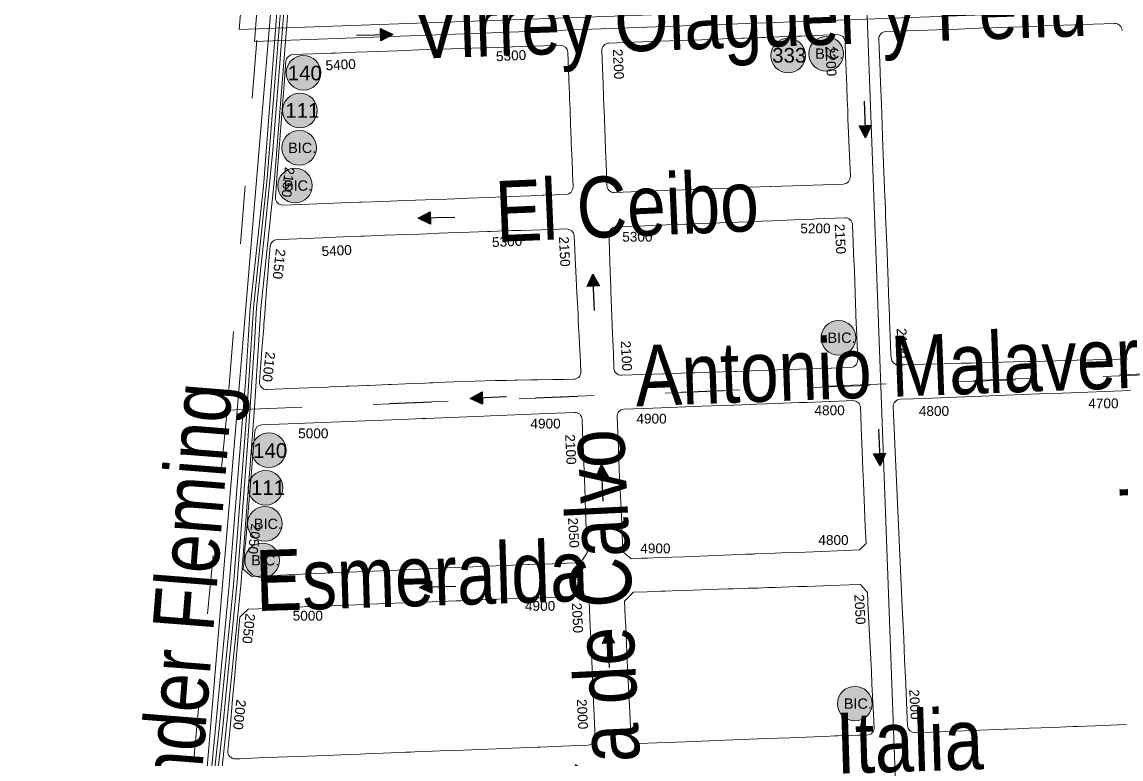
# Model space of a CAD drawing. Header units: millimetres. Extents: x 11558 to 23675, y 49449 to 61482.
# Drawn here: x 15159.3 to 15610.6, y 55464.4 to 55767 of the extents above; entities that cross this region are included whole.
import ezdxf

# ---------------------------------------------------------------- set-up
doc = ezdxf.new("R2010")
doc.units = ezdxf.units.MM
doc.linetypes.add('ACAD_ISO03W100', pattern=[30, 12, -18])
for name, color, linetype in [('0. plano base - nombres calles', 22, 'Continuous'), ('0. Plano Base - PLANO', 254, 'Continuous'), ('0. Plano base - sentido calles', 253, 'Continuous'), ('0.BARRIOS - DIVISIÓN', 12, 'ACAD_ISO03W100'), ('7. puesta en valor CC la lucila', 212, 'Continuous'), ('Linea 111 IDA', 139, 'Continuous'), ('Linea 140 IDA', 101, 'Continuous'), ('numeración', 7, 'Continuous')]:
    doc.layers.add(name, color=color, linetype=linetype)
for name, color, linetype, true_color, transparency in [('Linea 127', 7, 'Continuous', 0x7c09c3, 0.5), ('Linea Bicentenario Nueva', 7, 'Continuous', 0x0000cc, 0.05), ('Linea Bicentenario Original', 7, 'Continuous', 0x0000cc, 0.5)]:
    doc.layers.add(name, color=color, linetype=linetype, true_color=true_color, transparency=transparency)
doc.layers.add('Linea 707 - ex333 -', color=7, linetype='Continuous', true_color=0x616161)
doc.layers.get('7. puesta en valor CC la lucila').off()
doc.styles.get("Standard").update_dxf_attribs({"font": 'arial.ttf'})

# ---------------------------------------------------------------- blocks, each defined once
blk = doc.blocks.new('MANZANAS')
at = {"layer": '0. Plano Base - PLANO', "color": 0, "linetype": 'Continuous', "lineweight": 5}
for points in [[(5635366.42, 6177711.91), (5635363.48, 6177710.28), (5635359.8, 6177708.24), (5635348.23, 6177701.84), (5635340.67, 6177697.66), (5635333, 6177693.42), (5635330.77, 6177692.19), (5635325.47, 6177689.25), (5635317.87, 6177685.05), (5635313.47, 6177682.62), (5635310.4, 6177680.92), (5635306.71, 6177678.88), (5635302.93, 6177676.78), (5635300.59, 6177675.49), (5635293.38, 6177671.5), (5635289.25, 6177669.22), (5635286.41, 6177667.65), (5635284.19, 6177666.42, -0.410618), (5635280.13, 6177667.56), (5635279.4, 6177668.85), (5635275.71, 6177675.32), (5635272.56, 6177680.84), (5635271.43, 6177682.84), (5635268.59, 6177687.83), (5635267.09, 6177690.47), (5635264.38, 6177695.22), (5635262.85, 6177697.92), (5635258.6, 6177705.37), (5635254.25, 6177713.02), (5635251.15, 6177718.46), (5635250.37, 6177719.83), (5635249.89, 6177720.67), (5635245.77, 6177727.91), (5635237.08, 6177743.18), (5635235, 6177746.83), (5635232.85, 6177750.61), (5635228.58, 6177758.1), (5635224.24, 6177765.73), (5635220, 6177773.17), (5635218.7, 6177775.46), (5635215.33, 6177781.37, -0.41513), (5635216.47, 6177785.46), (5635227.92, 6177791.94), (5635231.56, 6177794), (5635234.66, 6177795.75), (5635242.46, 6177800.15), (5635249.75, 6177804.28), (5635254.37, 6177806.88), (5635257.3, 6177808.54), (5635265.03, 6177812.91), (5635268.22, 6177814.71), (5635271.52, 6177816.6), (5635272.59, 6177817.18), (5635272.97, 6177817.4), (5635279.48, 6177821.08), (5635280, 6177821.37), (5635284.09, 6177823.68), (5635287.02, 6177825.34), (5635298.24, 6177831.68, -0.413211), (5635302.33, 6177830.56)], [(5635435.32, 6177578.59), (5635426.77, 6177573.72), (5635424.07, 6177572.18), (5635417.93, 6177568.68), (5635416.15, 6177567.67), (5635409.13, 6177563.67), (5635400.54, 6177558.77), (5635396.23, 6177556.32), (5635392.81, 6177554.37), (5635392.72, 6177554.32), (5635391.74, 6177553.76), (5635383.2, 6177548.89), (5635374.41, 6177543.88), (5635371.95, 6177542.48), (5635365.79, 6177538.97), (5635359.84, 6177535.58, -0.412342), (5635355.76, 6177536.69), (5635350.88, 6177545.12), (5635348.79, 6177548.73), (5635347.32, 6177551.28), (5635347.09, 6177551.67), (5635342.22, 6177560.09), (5635337.83, 6177567.69), (5635331.3, 6177578.98), (5635300.87, 6177631.6), (5635299.41, 6177634.13), (5635293.13, 6177644.98), (5635291.75, 6177647.36), (5635290.18, 6177650.09, -0.41615), (5635291.29, 6177654.2), (5635296.08, 6177656.93), (5635302.59, 6177660.63), (5635343.92, 6177684.17), (5635349.07, 6177687.11), (5635373.56, 6177701.06, -0.415797)]]:
    blk.add_lwpolyline(points, format="xyb", dxfattribs=at)
for points in [[(5635203.47, 6177774.05), (5635206.41, 6177768.89), (5635210.8, 6177761.17), (5635212.47, 6177758.25), (5635212.87, 6177757.51), (5635214.98, 6177753.82), (5635215.67, 6177752.63), (5635216.04, 6177751.96), (5635217.67, 6177749.1), (5635219.21, 6177746.4), (5635222.02, 6177741.46), (5635223.68, 6177738.54), (5635230.93, 6177725.94, -0.416681), (5635229.81, 6177721.83), (5635211.78, 6177711.66), (5635203.92, 6177707.22), (5635203.67, 6177707.08), (5635196.42, 6177702.99), (5635195.16, 6177702.28), (5635191.73, 6177700.34), (5635188.72, 6177698.64), (5635181.44, 6177694.5), (5635173.92, 6177690.22), (5635172.83, 6177689.6), (5635166.36, 6177685.91), (5635162.84, 6177683.92), (5635148.02, 6177675.45, -0.414999), (5635143.92, 6177676.57), (5635142.61, 6177678.89), (5635141.39, 6177681.03), (5635141.03, 6177681.66), (5635136.69, 6177689.31), (5635132.33, 6177696.97), (5635128.48, 6177703.76), (5635128.22, 6177704.21), (5635127.85, 6177704.86), (5635127.69, 6177705.14), (5635126.33, 6177707.55), (5635125.8, 6177708.48), (5635125.2, 6177709.52), (5635123.82, 6177711.96), (5635123.42, 6177712.66), (5635116.57, 6177724.73, -0.414709), (5635117.7, 6177728.82), (5635135.79, 6177739.06), (5635143.46, 6177743.4), (5635147.93, 6177745.92), (5635150.92, 6177747.62), (5635154.41, 6177749.59), (5635158.55, 6177751.94), (5635165.19, 6177755.72), (5635165.91, 6177756.13), (5635166.16, 6177756.27), (5635172.22, 6177759.72), (5635173.33, 6177760.35), (5635181.07, 6177764.76), (5635184.88, 6177766.92), (5635186.5, 6177767.84), (5635188.7, 6177769.1), (5635191.81, 6177770.86), (5635199.38, 6177775.17, -0.414149)], [(5635104.48, 6177717.69), (5635111.72, 6177704.99), (5635112.64, 6177703.38), (5635114.09, 6177700.82), (5635115.96, 6177697.55), (5635116.6, 6177696.42), (5635118.89, 6177692.4), (5635118.98, 6177692.24), (5635119.44, 6177691.43), (5635120.23, 6177690.05), (5635122.49, 6177686.09), (5635124.49, 6177682.57), (5635125.01, 6177681.65), (5635128.55, 6177675.44), (5635128.82, 6177674.96), (5635129.1, 6177674.46), (5635131.83, 6177669.68, -0.41412), (5635130.71, 6177665.58), (5635122.77, 6177661.06), (5635122.32, 6177660.8), (5635119.41, 6177659.14), (5635118.19, 6177658.45), (5635110.89, 6177654.29), (5635103.07, 6177649.83), (5635095.81, 6177645.69), (5635093.84, 6177644.57), (5635088.14, 6177641.32), (5635080.52, 6177636.98), (5635077, 6177634.98), (5635073, 6177632.7), (5635065.36, 6177628.37), (5635057.71, 6177624.04), (5635056.92, 6177623.59), (5635050.48, 6177619.94), (5635045.19, 6177616.94), (5635029.57, 6177608.09, -0.448028), (5635025.33, 6177609.53), (5635020.72, 6177620.38), (5635019.46, 6177623.35), (5635018.05, 6177626.67), (5635016.08, 6177631.33), (5635012.66, 6177639.37), (5635009.83, 6177646.03), (5635009.28, 6177647.32), (5635003.47, 6177661.01, -0.381005), (5635004.75, 6177664.79), (5635015.56, 6177670.92), (5635018.4, 6177672.54), (5635019.84, 6177673.36), (5635027.3, 6177677.58), (5635034.86, 6177681.87), (5635034.98, 6177681.94), (5635042.18, 6177686.03), (5635045.03, 6177687.65), (5635049.78, 6177690.34), (5635053.17, 6177692.27), (5635057.48, 6177694.7), (5635065.19, 6177699.04), (5635072.53, 6177703.16), (5635076.08, 6177705.16), (5635080.23, 6177707.49), (5635080.46, 6177707.62), (5635089, 6177712.42), (5635091.45, 6177713.79), (5635100.41, 6177718.83, -0.412523)], [(5635240.91, 6177708.74), (5635248.27, 6177695.8), (5635248.83, 6177694.81), (5635248.91, 6177694.66), (5635250.33, 6177692.17), (5635252.55, 6177688.28), (5635256.82, 6177680.76), (5635261.07, 6177673.27), (5635261.91, 6177671.8), (5635265.41, 6177665.65), (5635268.33, 6177660.5, -0.415335), (5635267.2, 6177656.41), (5635260.42, 6177652.59), (5635260.25, 6177652.5), (5635255.32, 6177649.72), (5635251.46, 6177647.54), (5635248.7, 6177645.99), (5635245.94, 6177644.43), (5635240.98, 6177641.64), (5635234.17, 6177637.8), (5635226.31, 6177633.37), (5635225.79, 6177633.08), (5635221.42, 6177630.62), (5635218.65, 6177629.06), (5635218.25, 6177628.83), (5635211.37, 6177624.96), (5635210.03, 6177624.2), (5635206.55, 6177622.24), (5635204.1, 6177620.86), (5635185.16, 6177610.19, -0.41286), (5635181.08, 6177611.32), (5635178.2, 6177616.37), (5635178.15, 6177616.47), (5635176.64, 6177619.12), (5635174.04, 6177623.67), (5635165.39, 6177638.87), (5635164.09, 6177641.15), (5635163.52, 6177642.14), (5635161.16, 6177646.29), (5635159.68, 6177648.89), (5635156.91, 6177653.76), (5635155.12, 6177656.9), (5635153.88, 6177659.07, -0.414007), (5635155.01, 6177663.16), (5635162.85, 6177667.64), (5635170.08, 6177671.76), (5635170.79, 6177672.17), (5635173.22, 6177673.55), (5635179.92, 6177677.37), (5635180.7, 6177677.82), (5635188.4, 6177682.21), (5635195.84, 6177686.45), (5635198.73, 6177688.1), (5635202.54, 6177690.28), (5635203.37, 6177690.75), (5635210.97, 6177695.09), (5635216.1, 6177698.02), (5635218.4, 6177699.34), (5635225.6, 6177703.46), (5635226.49, 6177703.96), (5635236.81, 6177709.86, -0.41489)], [(5635141.51, 6177652.03), (5635144.33, 6177647.21), (5635144.6, 6177646.74), (5635148.95, 6177639.31), (5635153.32, 6177631.84), (5635155.53, 6177628.08), (5635156.57, 6177626.3), (5635157.69, 6177624.37), (5635158.84, 6177622.4), (5635160.43, 6177619.5), (5635162.2, 6177616.68), (5635164.08, 6177613.47), (5635164.12, 6177613.4), (5635166.19, 6177609.85), (5635166.25, 6177609.75), (5635169.69, 6177603.89, -0.423534), (5635168.53, 6177599.74), (5635165.03, 6177597.84), (5635161.01, 6177595.65), (5635155.6, 6177592.71), (5635153.03, 6177591.31), (5635147.96, 6177588.56), (5635147.23, 6177588.16), (5635144.39, 6177586.61), (5635140.19, 6177584.33), (5635132.88, 6177580.33), (5635125.32, 6177576.01), (5635122.21, 6177574.23), (5635117.81, 6177571.71), (5635116.77, 6177571.12), (5635115.17, 6177570.21), (5635110.29, 6177567.41), (5635108.05, 6177566.13), (5635102.97, 6177563.22), (5635101.97, 6177562.65), (5635095.11, 6177558.72), (5635094.44, 6177558.34), (5635087.99, 6177554.65), (5635086.96, 6177554.06), (5635081.24, 6177550.78), (5635080.25, 6177550.22), (5635070, 6177544.35), (5635064.28, 6177541.08), (5635058.66, 6177537.87, -0.449793), (5635054.41, 6177539.3), (5635051.46, 6177546.29), (5635049.98, 6177549.8), (5635048.61, 6177553.04), (5635045.72, 6177559.89), (5635045.15, 6177561.23), (5635043.58, 6177564.95), (5635041.83, 6177569.09), (5635039.79, 6177573.9), (5635038.39, 6177577.22), (5635037.24, 6177579.95), (5635035.06, 6177585.11), (5635032.71, 6177590.67, -0.379805), (5635033.98, 6177594.45), (5635038.25, 6177596.88), (5635044.16, 6177600.26), (5635047.21, 6177602), (5635050.03, 6177603.61), (5635057.44, 6177607.83), (5635063.84, 6177611.48), (5635064.88, 6177612.07), (5635072.4, 6177616.35), (5635080.15, 6177620.75), (5635085.14, 6177623.58), (5635087.48, 6177624.92), (5635087.56, 6177624.96), (5635091.75, 6177627.34), (5635095, 6177629.19), (5635099.71, 6177631.87), (5635102.64, 6177633.54), (5635109.14, 6177637.23), (5635110.23, 6177637.85), (5635117.83, 6177642.12), (5635121.15, 6177643.98), (5635132.14, 6177650.15), (5635137.45, 6177653.13, -0.40887)], [(5635227.25, 6177547.38), (5635223.35, 6177545.17), (5635219.08, 6177546.16), (5635217.34, 6177549.18), (5635215.49, 6177552.4), (5635213.54, 6177555.77), (5635211.79, 6177558.81), (5635210.24, 6177561.51), (5635205.29, 6177570.11), (5635202.21, 6177575.45), (5635202.17, 6177575.52), (5635200.38, 6177578.64), (5635198, 6177582.77), (5635191.39, 6177594.23, -0.416063), (5635192.51, 6177598.34), (5635202.79, 6177604.17), (5635211.67, 6177609.21), (5635220.36, 6177614.14), (5635223.73, 6177616.06), (5635228.93, 6177619.01), (5635237.62, 6177623.94), (5635239.83, 6177625.19), (5635243.36, 6177627.2), (5635246.41, 6177628.93), (5635255.12, 6177633.87), (5635257.85, 6177635.42), (5635260.64, 6177637), (5635263.36, 6177638.55), (5635265.97, 6177640.03), (5635266.35, 6177640.24), (5635271.83, 6177643.36), (5635274.27, 6177644.74, -0.412987), (5635278.36, 6177643.63), (5635279.92, 6177640.9), (5635282.39, 6177636.59), (5635287.24, 6177628.12), (5635290.96, 6177621.64), (5635292.21, 6177619.45), (5635293.72, 6177616.82), (5635297.19, 6177610.77), (5635302.62, 6177601.3), (5635306.09, 6177595.23), (5635305, 6177591.63), (5635294.38, 6177585.59), (5635285.64, 6177580.61), (5635282.46, 6177578.81), (5635277.05, 6177575.73), (5635274.89, 6177574.49), (5635267.84, 6177570.48), (5635267.46, 6177570.27), (5635266.94, 6177569.97), (5635264.52, 6177568.6), (5635259.41, 6177565.69), (5635250.86, 6177560.82), (5635242.3, 6177555.95), (5635233.58, 6177550.99), (5635229.33, 6177548.57)], [(5635063.46, 6177524.01), (5635112.9, 6177552.22), (5635116.01, 6177554), (5635120.67, 6177556.67), (5635122, 6177557.43), (5635130.9, 6177562.52), (5635136.62, 6177565.79), (5635139.17, 6177567.25), (5635142.75, 6177569.3), (5635145.03, 6177570.61), (5635148.12, 6177572.38), (5635156.72, 6177577.29), (5635165.31, 6177582.21), (5635172.07, 6177586.08), (5635175.04, 6177587.78, -0.414721), (5635179.14, 6177586.66), (5635181.44, 6177582.61), (5635183.46, 6177579.08), (5635184.09, 6177577.98), (5635187.96, 6177571.18), (5635193.03, 6177562.29), (5635197.87, 6177553.78), (5635206.3, 6177539), (5635206.03, 6177536.54), (5635205.76, 6177534.16), (5635200.83, 6177531.37), (5635199.94, 6177530.86), (5635195.73, 6177528.48), (5635187.36, 6177523.74), (5635186.86, 6177523.46), (5635179.09, 6177519.06), (5635178.4, 6177518.67), (5635169.96, 6177513.89), (5635164.78, 6177510.9), (5635161.17, 6177508.81), (5635152.3, 6177503.69), (5635148.1, 6177501.26), (5635143.43, 6177498.56), (5635108.77, 6177478.59), (5635091.33, 6177468.53), (5635088.51, 6177466.9), (5635084.03, 6177468), (5635083.2, 6177469.98), (5635080.83, 6177475.66), (5635079.99, 6177477.66), (5635076.94, 6177484.95), (5635076.13, 6177486.89), (5635073.05, 6177494.25), (5635072.27, 6177496.12), (5635069.17, 6177503.54), (5635068.41, 6177505.34), (5635065.28, 6177512.84), (5635062.18, 6177520.24, -0.378761)], [(5635342.68, 6177525.56), (5635339.66, 6177523.99), (5635337.21, 6177522.6), (5635332.25, 6177519.78), (5635331.18, 6177519.17), (5635327.74, 6177517.21), (5635323.84, 6177514.99), (5635320.99, 6177513.37), (5635318.33, 6177511.86), (5635315.13, 6177510.04), (5635306.32, 6177505.03), (5635303.84, 6177503.62), (5635300.79, 6177501.89), (5635297.47, 6177499.99), (5635295.04, 6177498.61), (5635288.83, 6177495.08), (5635286.54, 6177493.78), (5635283.53, 6177492.07), (5635280.02, 6177490.07), (5635277.67, 6177488.73), (5635261, 6177479.26, -0.411798), (5635256.92, 6177480.36), (5635253.44, 6177486.36), (5635249.21, 6177493.66), (5635248.06, 6177495.65), (5635242.93, 6177504.48), (5635237.92, 6177513.13), (5635234.12, 6177519.69), (5635233.24, 6177521.21), (5635232.28, 6177522.87), (5635229.03, 6177528.46), (5635230.62, 6177533.48), (5635235.43, 6177536.18), (5635240.35, 6177538.95), (5635241.96, 6177539.85), (5635244.38, 6177541.22), (5635248.97, 6177543.8), (5635254.94, 6177547.16), (5635257.7, 6177548.71), (5635264.33, 6177552.45), (5635266.27, 6177553.54), (5635271.6, 6177556.53), (5635275.12, 6177558.51), (5635278.68, 6177560.52), (5635281.29, 6177561.98), (5635283.79, 6177563.39), (5635289.46, 6177566.58), (5635292.6, 6177568.35), (5635301.46, 6177573.33), (5635307.8, 6177576.9), (5635311.93, 6177579.23), (5635315.89, 6177577.62), (5635319.63, 6177571.22), (5635324.68, 6177562.59), (5635329.72, 6177553.96), (5635332.25, 6177549.64), (5635334.87, 6177545.16), (5635339.89, 6177536.57), (5635343.88, 6177529.73, -0.428889)], [(5635118.63, 6177398.24), (5635117.11, 6177397.37, -0.452362), (5635112.85, 6177398.83), (5635108.65, 6177409.07), (5635104.75, 6177418.58), (5635101, 6177427.73), (5635097.27, 6177436.8), (5635091.91, 6177449.87), (5635092, 6177450.13), (5635092.33, 6177451.12), (5635093.42, 6177454.35), (5635093.58, 6177454.44), (5635097.04, 6177456.42), (5635101.79, 6177459.14), (5635105.21, 6177461.09), (5635107.99, 6177462.68), (5635110.52, 6177464.13), (5635115.67, 6177467.07), (5635123.05, 6177471.29), (5635124.11, 6177471.9), (5635132.04, 6177476.43), (5635132.85, 6177476.89), (5635139.68, 6177480.8), (5635141.53, 6177481.86), (5635150.1, 6177486.76), (5635159.15, 6177491.9), (5635167.57, 6177496.69), (5635169.24, 6177497.64), (5635176.4, 6177501.71), (5635185.48, 6177506.87), (5635194.23, 6177511.85), (5635202.96, 6177516.81), (5635206.11, 6177518.6), (5635212.56, 6177522.27), (5635216.4, 6177521.26), (5635217.67, 6177519.06), (5635219.88, 6177515.22), (5635225.19, 6177506), (5635225.56, 6177505.36), (5635229.93, 6177497.78), (5635230.27, 6177497.2), (5635235.25, 6177488.55), (5635244.08, 6177473.22, -0.415439), (5635242.97, 6177469.11), (5635233.6, 6177463.77), (5635233.46, 6177463.68), (5635225.9, 6177459.37), (5635225.49, 6177459.14), (5635224.87, 6177458.79), (5635215.99, 6177453.71), (5635207.26, 6177448.73), (5635198.58, 6177443.78), (5635190.16, 6177438.98), (5635187.43, 6177437.42), (5635181.2, 6177433.87), (5635179.58, 6177432.95), (5635177.95, 6177432.02), (5635172.62, 6177428.99), (5635167.03, 6177425.8), (5635163.62, 6177423.86), (5635161.61, 6177422.71), (5635154.77, 6177418.82), (5635152.21, 6177417.36), (5635146.19, 6177413.93), (5635139.63, 6177410.19), (5635135.49, 6177407.84), (5635125.31, 6177402.04)]]:
    blk.add_lwpolyline(points, format="xyb", close=True, dxfattribs=at)
blk = doc.blocks.new('140')
at = {"layer": 'Linea 140 IDA', "lineweight": 211, "true_color": 0xededed}
h = blk.add_hatch(color=7, dxfattribs=at)
h.dxf.hatch_style = 1
edge = h.paths.add_edge_path()
edge.add_arc((0, 0), 7.11, 0, 360)
at = {"layer": 'Linea 140 IDA', "lineweight": 9}
blk.add_circle((0, 0), 7.11, dxfattribs=at)
at = {"layer": 'Linea 140 IDA', "lineweight": 15, "insert": (-6.46, 2.88), "char_height": 6, "attachment_point": 1}
blk.add_mtext_dynamic_manual_height_columns('140', width=16.4579, gutter_width=12.5, heights=[0], dxfattribs=at)
blk = doc.blocks.new('111')
at = {"layer": 'Linea 111 IDA', "lineweight": 211, "true_color": 0xededed}
h = blk.add_hatch(color=7, dxfattribs=at)
h.dxf.hatch_style = 1
edge = h.paths.add_edge_path()
edge.add_arc((0, 0), 7.11, 0, 360)
at = {"layer": 'Linea 111 IDA', "lineweight": 9}
blk.add_circle((0, 0), 7.11, dxfattribs=at)
at = {"layer": 'Linea 111 IDA', "lineweight": 15, "insert": (-5.99, 3.05), "char_height": 6, "attachment_point": 1}
blk.add_mtext_dynamic_manual_height_columns('111', width=16.4579, gutter_width=12.5, heights=[0], dxfattribs=at)
blk = doc.blocks.new('333')
at = {"layer": 'Linea 707 - ex333 -', "lineweight": 211, "true_color": 0xededed}
h = blk.add_hatch(color=7, dxfattribs=at)
h.dxf.hatch_style = 1
edge = h.paths.add_edge_path()
edge.add_arc((0, 0), 7.11, 0, 360)
at = {"layer": 'Linea 707 - ex333 -', "lineweight": 9}
blk.add_circle((0, 0), 7.11, dxfattribs=at)
at = {"layer": 'Linea 707 - ex333 -', "lineweight": 211, "insert": (-6.52, 3.09), "char_height": 6, "attachment_point": 1}
blk.add_mtext_dynamic_manual_height_columns('333', width=8.9102, gutter_width=12.5, heights=[0], dxfattribs=at)
blk = doc.blocks.new('bic. nueva fucsia')
at = {"layer": 'Linea Bicentenario Nueva', "lineweight": 211, "true_color": 0xededed}
h = blk.add_hatch(color=7, dxfattribs=at)
h.dxf.hatch_style = 1
edge = h.paths.add_edge_path()
edge.add_arc((0, 0), 7.11, 0, 360)
at = {"layer": 'Linea Bicentenario Nueva', "color": 230, "lineweight": 9, "true_color": 0xea348c}
blk.add_circle((0, 0), 7.11, dxfattribs=at)
at = {"layer": 'Linea Bicentenario Nueva', "color": 230, "lineweight": 15, "true_color": 0xea348c, "insert": (-4.55, 2.15), "char_height": 4.25, "attachment_point": 1}
blk.add_mtext_dynamic_manual_height_columns('BIC.', width=16.4579, gutter_width=12.5, heights=[0], dxfattribs=at)
blk = doc.blocks.new('bic. nueva verde')
at = {"layer": 'Linea Bicentenario Nueva', "lineweight": 211, "true_color": 0xededed}
h = blk.add_hatch(color=7, dxfattribs=at)
h.dxf.hatch_style = 1
edge = h.paths.add_edge_path()
edge.add_arc((0, 0), 7.11, 0, 360)
at = {"layer": 'Linea Bicentenario Nueva', "color": 62, "lineweight": 9, "true_color": 0xa2c01b}
blk.add_circle((0, 0), 7.11, dxfattribs=at)
at = {"layer": 'Linea Bicentenario Nueva', "color": 62, "lineweight": 15, "true_color": 0xa2c01b, "insert": (-4.55, 2.15), "char_height": 4.25, "attachment_point": 1}
blk.add_mtext_dynamic_manual_height_columns('BIC.', width=16.4579, gutter_width=12.5, heights=[0], dxfattribs=at)
blk = doc.blocks.new('bic. original ida')
at = {"layer": 'Linea Bicentenario Original', "lineweight": 211, "true_color": 0xededed, "transparency": 33554674}
h = blk.add_hatch(color=7, dxfattribs=at)
h.dxf.hatch_style = 1
edge = h.paths.add_edge_path()
edge.add_arc((0, 0), 7.11, 0, 360)
at = {"layer": 'Linea Bicentenario Original', "color": 165, "lineweight": 9, "true_color": 0x5e67af}
blk.add_circle((0, 0), 7.11, dxfattribs=at)
at = {"layer": 'Linea Bicentenario Original', "color": 165, "lineweight": 15, "true_color": 0x5e67af, "insert": (-4.55, 2.15), "char_height": 4.25, "attachment_point": 1}
blk.add_mtext_dynamic_manual_height_columns('BIC.', width=16.4579, gutter_width=12.5, heights=[0], dxfattribs=at)
blk = doc.blocks.new('bic. original vuelta')
at = {"layer": 'Linea Bicentenario Original', "lineweight": 211, "true_color": 0xededed, "transparency": 33554674}
h = blk.add_hatch(color=7, dxfattribs=at)
h.dxf.hatch_style = 1
edge = h.paths.add_edge_path()
edge.add_arc((0, 0), 7.11, 0, 360)
at = {"layer": 'Linea Bicentenario Original', "color": 14, "lineweight": 15, "true_color": 0x8c0d0d}
blk.add_circle((0, 0), 7.11, dxfattribs=at)
at = {"layer": 'Linea Bicentenario Original', "color": 14, "lineweight": 15, "true_color": 0x8c0d0d, "insert": (-4.55, 2.15), "char_height": 4.25, "attachment_point": 1}
blk.add_mtext_dynamic_manual_height_columns('BIC.', width=16.4579, gutter_width=12.5, heights=[0], dxfattribs=at)

msp = doc.modelspace()

# ---------------------------------------------------------------- hatches: boundary and pattern name
at = {"layer": '0. Plano base - sentido calles', "linetype": 'Continuous', "lineweight": 25, "ltscale": 2, "true_color": 0x1a1a1a}
h = msp.add_hatch(color=250, dxfattribs=at)
h.dxf.hatch_style = 1
h.paths.add_polyline_path([(15311.61, 55761.91), (15306.55, 55764.29), (15306.61, 55761.79)])
h.paths.add_polyline_path([(15311.61, 55761.91), (15306.61, 55761.79), (15306.67, 55759.29)])
h = msp.add_hatch(color=250, dxfattribs=at)
h.dxf.hatch_style = 1
h.paths.add_polyline_path([(15505.7, 55719.51), (15507.98, 55724.61), (15505.49, 55724.5)])
h.paths.add_polyline_path([(15505.7, 55719.51), (15505.49, 55724.5), (15502.99, 55724.39)])
h = msp.add_hatch(color=250, dxfattribs=at)
h.dxf.hatch_style = 1
h.paths.add_polyline_path([(15321.97, 55686.45), (15327.03, 55684.07), (15326.97, 55686.57)])
h.paths.add_polyline_path([(15321.97, 55686.45), (15326.97, 55686.57), (15326.91, 55689.07)])
h = msp.add_hatch(color=250, dxfattribs=at)
h.dxf.hatch_style = 1
h.paths.add_polyline_path([(15393.63, 55663.51), (15391.36, 55658.4), (15393.86, 55658.52)])
h.paths.add_polyline_path([(15393.63, 55663.51), (15393.86, 55658.52), (15396.36, 55658.63)])
h = msp.add_hatch(color=250, dxfattribs=at)
h.dxf.hatch_style = 1
h.paths.add_polyline_path([(15343.32, 55612.37), (15348.44, 55610.12), (15348.31, 55612.61)])
h.paths.add_polyline_path([(15343.32, 55612.37), (15348.31, 55612.61), (15348.19, 55615.11)])
h = msp.add_hatch(color=250, dxfattribs=at)
h.dxf.hatch_style = 1
h.paths.add_polyline_path([(15511.64, 55584.82), (15513.91, 55589.93), (15511.41, 55589.82)])
h.paths.add_polyline_path([(15511.64, 55584.82), (15511.41, 55589.82), (15508.92, 55589.7)])
h = msp.add_hatch(color=250, dxfattribs=at)
h.dxf.hatch_style = 1
h.paths.add_polyline_path([(15397.28, 55585.31), (15395.01, 55580.21), (15397.51, 55580.32)])
h.paths.add_polyline_path([(15397.28, 55585.31), (15397.51, 55580.32), (15400.01, 55580.43)])
h = msp.add_hatch(color=250, dxfattribs=at)
h.dxf.hatch_style = 1
h.paths.add_polyline_path([(15322.48, 55534.88), (15327.53, 55532.49), (15327.47, 55534.99)])
h.paths.add_polyline_path([(15322.48, 55534.88), (15327.47, 55534.99), (15327.42, 55537.49)])
h = msp.add_hatch(color=250, dxfattribs=at)
h.dxf.hatch_style = 1
h.paths.add_polyline_path([(15399.89, 55517.01), (15397.62, 55511.9), (15400.11, 55512.02)])
h.paths.add_polyline_path([(15399.89, 55517.01), (15400.11, 55512.02), (15402.61, 55512.13)])
at = {"layer": 'Linea Bicentenario Nueva', "lineweight": 15, "true_color": 0xea348c}
h = msp.add_hatch(dxfattribs=at)
h.set_pattern_fill('AR-HBONE', color=230)
h.set_pattern_definition([(45, (426.6, 2419.12), (1e-14, 143.6841), [304.8, -101.6]), (135, (498.44, 2490.96), (1e-14, 143.6841), [304.8, -101.6])])
h.paths.add_polyline_path([(15267.44, 55728.91, 1), (15275.8, 55728.91, 1)])
h.paths.add_polyline_path([(15268.06, 55726.27), (15276.1, 55726.27), (15276.1, 55731.42), (15268.06, 55731.42)], flags=9)
h = msp.add_hatch(dxfattribs=at)
h.set_pattern_fill('AR-HBONE', color=230)
h.set_pattern_definition([(45, (414.29, 2260.4), (1e-14, 143.6841), [304.8, -101.6]), (135, (486.14, 2332.24), (1e-14, 143.6841), [304.8, -101.6])])
h.paths.add_polyline_path([(15255.13, 55570.19, 1), (15263.5, 55570.19, 1)])
h.paths.add_polyline_path([(15255.76, 55567.55), (15263.8, 55567.55), (15263.8, 55572.7), (15255.76, 55572.7)], flags=9)
at = {"layer": 'Linea Bicentenario Original', "lineweight": 15, "true_color": 0x8c0d0d}
h = msp.add_hatch(dxfattribs=at)
h.set_pattern_fill('AR-HBONE', color=14)
h.set_pattern_definition([(45, (639.5, 2445.87), (1e-14, 143.6841), [304.8, -101.6]), (135, (711.35, 2517.71), (1e-14, 143.6841), [304.8, -101.6])])
h.paths.add_polyline_path([(15480.35, 55755.66, 1), (15488.71, 55755.66, 1)])
h.paths.add_polyline_path([(15480.97, 55753.02), (15489.01, 55753.02), (15489.01, 55758.17), (15480.97, 55758.17)], flags=9)
at = {"layer": 'Linea Bicentenario Original', "lineweight": 15, "true_color": 0x5e67af}
h = msp.add_hatch(dxfattribs=at)
h.set_pattern_fill('AR-HBONE', color=165)
h.set_pattern_definition([(45, (427.8, 2428.21), (1e-14, 143.6841), [304.8, -101.6]), (135, (499.65, 2500.05), (1e-14, 143.6841), [304.8, -101.6])])
h.paths.add_polyline_path([(15268.64, 55738, 1), (15277.01, 55738, 1)])
h.paths.add_polyline_path([(15269.27, 55735.36), (15277.31, 55735.36), (15277.31, 55740.52), (15269.27, 55740.52)], flags=9)
h = msp.add_hatch(dxfattribs=at)
h.set_pattern_fill('AR-HBONE', color=165)
h.set_pattern_definition([(45, (415.3, 2271.61), (1e-14, 143.6841), [304.8, -101.6]), (135, (487.14, 2343.45), (1e-14, 143.6841), [304.8, -101.6])])
h.paths.add_polyline_path([(15256.14, 55581.4, 1), (15264.5, 55581.4, 1)])
h.paths.add_polyline_path([(15256.76, 55578.76), (15264.8, 55578.76), (15264.8, 55583.91), (15256.76, 55583.91)], flags=9)

# ---------------------------------------------------------------- linework, layer by layer
at = {"layer": '0. Plano base - sentido calles', "color": 250, "linetype": 'Continuous', "lineweight": 25, "ltscale": 2, "true_color": 0x1a1a1a}
for points in [[(15296.61, 55761.56), (15311.61, 55761.91), (15306.67, 55759.29), (15306.55, 55764.29), (15311.61, 55761.91)], [(15505.05, 55734.49), (15505.7, 55719.51), (15502.99, 55724.39), (15507.98, 55724.61), (15505.7, 55719.51)], [(15336.97, 55686.8), (15321.97, 55686.45), (15326.91, 55689.07), (15327.03, 55684.07), (15321.97, 55686.45)], [(15394.31, 55648.53), (15393.63, 55663.51), (15396.36, 55658.63), (15391.36, 55658.4), (15393.63, 55663.51)], [(15358.3, 55613.1), (15343.32, 55612.37), (15348.19, 55615.11), (15348.44, 55610.12), (15343.32, 55612.37)], [(15510.96, 55599.81), (15511.64, 55584.82), (15508.92, 55589.7), (15513.91, 55589.93), (15511.64, 55584.82)], [(15397.96, 55570.33), (15397.28, 55585.31), (15400.01, 55580.43), (15395.01, 55580.21), (15397.28, 55585.31)], [(15337.47, 55535.23), (15322.48, 55534.88), (15327.42, 55537.49), (15327.53, 55532.49), (15322.48, 55534.88)], [(15400.57, 55502.03), (15399.89, 55517.01), (15402.61, 55512.13), (15397.62, 55511.9), (15399.89, 55517.01)]]:
    msp.add_lwpolyline(points, dxfattribs=at)
at = {"layer": '0.BARRIOS - DIVISIÓN', "color": 14, "lineweight": 18, "ltscale": 2}
for points in [[(13967.63, 56603.49), (14252.98, 55490.76), (14844.04, 55753.84), (14849.07, 55750.6), (15260.54, 55819.41), (15243.48, 55607.68), (16311.92, 55648.81), (17552.48, 55699.13)], [(15243.48, 55607.68), (15214.21, 55300.54), (15052.83, 55293.83), (15112.91, 54921.92), (14987.64, 54310.9), (17059.08, 54362.46), (17585.92, 54374.44), (17552.48, 55699.13), (15243.48, 55607.68)]]:
    msp.add_lwpolyline(points, dxfattribs=at)
at = {"layer": 'Linea 111 IDA', "lineweight": 15}
msp.add_lwpolyline([(15121.08, 54915.79), (15100.6, 55040.13), (15082.53, 55154.21), (15060.31, 55291.03), (15223.27, 55296.65), (15236.17, 55439.2), (15240.46, 55479.75), (15246.11, 55535.96), (15251.55, 55606.94), (15254.31, 55649.64), (15260, 55702.83), (15268.04, 55803.99), (15269.7, 55825.95), (15231.15, 55819.71), (15084.03, 55795.68), (14986.36, 55779.89), (14883.58, 55762.7), (14851.01, 55757.51)], dxfattribs=at)
at = {"layer": 'Linea 127', "lineweight": 15}
msp.add_lwpolyline([(15127.21, 55446.45), (15235.15, 55440.37), (15238.99, 55479.92), (15244.3, 55535.81), (15251.21, 55621.1), (15252.95, 55649.57), (15258.51, 55699.53), (15266.35, 55803.36), (15267.91, 55827.8), (15230.83, 55821.68), (15083.71, 55797.66), (14986.04, 55781.86), (14883.25, 55764.67), (14850.73, 55759.49)], dxfattribs=at)
at = {"layer": 'Linea 140 IDA', "lineweight": 15}
msp.add_lwpolyline([(15124.13, 54915.74), (15103.56, 55040.6), (15085.5, 55154.68), (15063.82, 55288.15), (15226.02, 55293.75), (15239.15, 55438.9), (15243.44, 55479.44), (15249.1, 55535.7), (15254.55, 55606.73), (15257.3, 55649.38), (15262.99, 55702.55), (15271.03, 55803.76), (15272.98, 55829.52), (15230.67, 55822.67), (15083.55, 55798.65), (14985.87, 55782.85), (14883.09, 55765.66), (14850.59, 55760.48)], dxfattribs=at)
at = {"layer": 'Linea 707 - ex333 -', "lineweight": 15}
msp.add_lwpolyline([(15004.08, 58006.28), (15054.81, 57852.71), (15244.59, 57103.36), (15293.85, 57066.81), (15041.63, 56739.12), (14859.16, 56708.95), (14685.35, 56789.76), (14378.63, 56704.23), (14437.37, 56497.75), (14423.5, 56295.82), (14380.05, 55543.62), (14849.02, 55741.12), (15259.02, 55813.38), (15254.74, 55758.99), (16074.96, 55789.16), (16068.71, 55940.22), (16290.82, 55948.33), (16284.29, 56100.61), (16770.05, 56119.2)], dxfattribs=at)
at = {"layer": 'Linea Bicentenario Nueva', "color": 230, "lineweight": 15, "true_color": 0xea348c}
msp.add_lwpolyline([(15478.06, 55091.64), (15472.14, 55308.43), (15221.74, 55300.15), (15300.84, 56240.68), (15379.93, 56218.95), (15509.99, 56529.49), (15625.21, 56789.97), (15673.75, 56879.78), (16120.31, 56976.8), (16671.38, 56982.43), (16641.58, 57214.43), (16613.47, 57444.51), (17468.31, 57451.7), (17899.55, 57452.47), (18001.88, 57453.3), (18290.15, 57456.57), (19863.73, 57471.64), (19819.9, 57016.86)], dxfattribs=at)
at = {"layer": 'Linea Bicentenario Nueva', "color": 62, "lineweight": 15, "true_color": 0xa2c01b}
msp.add_lwpolyline([(19819.9, 57016.86), (16121.28, 56984.13), (15670.04, 56887.97), (15613.8, 56792.68), (15366.73, 56219), (15381.35, 56214.88), (15489.61, 56218.92), (15501.1, 55912.69), (15523.64, 55303.29), (15464.79, 55301.52), (15471.57, 55091.39)], dxfattribs=at)
at = {"layer": 'Linea Bicentenario Original', "color": 14, "lineweight": 15, "true_color": 0x8c0d0d}
msp.add_lwpolyline([(15474.96, 54947.17), (15468.93, 55089.76), (15461.99, 55309.98), (15977.84, 55329.01), (15960.47, 55789.33), (15248.52, 55763.91), (15288.68, 56244.77), (15306.84, 56249.45), (15374.45, 56229.18), (15460.68, 56430.05), (14880.38, 56875.57), (14873.65, 56880.39), (14661.17, 56833), (14471.07, 57529.64), (14658.37, 57592.11), (14605.15, 57763.93)], dxfattribs=at)
at = {"layer": 'Linea Bicentenario Original', "color": 165, "lineweight": 15, "true_color": 0x5e67af}
msp.add_lwpolyline([(15486.11, 54655.7), (15468.23, 55314.52), (15225.46, 55303.1), (15229.62, 55352.03), (15234.05, 55401.42), (15240, 55461.77), (15241.59, 55476.28), (15244.84, 55509.96), (15247.65, 55537.15), (15251.83, 55593.21), (15254.74, 55635.02), (15255.53, 55649.69), (15259.12, 55682.46), (15262.24, 55714.4), (15265.01, 55748.31), (15266.83, 55771.37), (15270.23, 55814.86), (15271.47, 55828.51), (15270.98, 55841.13), (15303.12, 56210.79)], dxfattribs=at)

# ---------------------------------------------------------------- block references
at = {"layer": '0. Plano Base - PLANO', "color": 28, "lineweight": 5, "true_color": 0x0d0d0d, "rotation": 332.5463477508169}
msp.add_blockref('MANZANAS', (-7833237.48, -2828296.13), dxfattribs=at)
at = {"layer": '7. puesta en valor CC la lucila', "color": 250, "lineweight": 30, "rotation": 332.5463477508169}
msp.add_blockref('MANZANAS', (-7833237.48, -2828296.13), dxfattribs=at)
at = {"layer": 'Linea 111 IDA', "lineweight": 15}
for p in [(15273.4, 55730.64), (15259.29, 55575.8)]:
    msp.add_blockref('111', p, dxfattribs=at)
at = {"layer": 'Linea 140 IDA', "lineweight": 15}
for p in [(15274.86, 55746.17), (15260.64, 55591.19)]:
    msp.add_blockref('140', p, dxfattribs=at)
at = {"layer": 'Linea 707 - ex333 -', "lineweight": 15}
msp.add_blockref('333', (15473.87, 55753.24), dxfattribs=at)
at = {"layer": 'Linea Bicentenario Nueva', "lineweight": 15}
for name, p in [('bic. nueva fucsia', (15273.11, 55715.31)), ('bic. nueva verde', (15494.6, 55637.36)), ('bic. nueva fucsia', (15259.04, 55560.95)), ('bic. nueva verde', (15501.3, 55487.15))]:
    msp.add_blockref(name, p, dxfattribs=at)
at = {"layer": 'Linea Bicentenario Original', "lineweight": 15}
for name, p in [('bic. original vuelta', (15489.53, 55753.98)), ('bic. original ida', (15271.39, 55699.83)), ('bic. original ida', (15257.94, 55545.99))]:
    msp.add_blockref(name, p, dxfattribs=at)

# ---------------------------------------------------------------- texts
at = {"layer": '0. plano base - nombres calles', "color": 250, "lineweight": 15, "true_color": 0x1a1a1a, "char_height": 25, "attachment_point": 1}
for s, insert, rotation in [('{\\fArial Narrow|b0|i0|c0|p34;Virrey Olaguer y Feliú}', (15319.37, 55776.84), 1.9619), ('{\\fArial Narrow|b0|i0|c0|p34;El Ceibo}', (15353.09, 55701.64), 2.4586), ('{\\fArial Narrow|b0|i0|c0|p34;Antonio Malaver}', (15410.56, 55634.17), 2.1387), ('{\\fArial Narrow|b0|i0|c0|p34;Alexander Fleming}', (15202.09, 55381.74), 85.4884), ('{\\fArial Narrow|b0|i0|c0|p34;Gervasio Posadas}', (15618.7, 55373.45), 92.1074), ('{\\fArial Narrow|b0|i0|c0|p34;Carlos María de Calvo}', (15395.27, 55314.51), 92.7853), ('{\\fArial Narrow|b0|i0|c0|p34;Esmeralda}', (15254.74, 55550.13), 1.778), ('{\\fArial Narrow|b0|i0|c0|p34;Italia}', (15493.08, 55483.37), 1.778)]:
    msp.add_mtext_dynamic_manual_height_columns(s, width=329.255, gutter_width=12.5, heights=[0], dxfattribs=dict(at, insert=insert, rotation=rotation))
at = {"layer": 'numeración', "color": 251, "true_color": 0x606162, "char_height": 4, "attachment_point": 1}
for s, insert, rotation in [('2200', (15405.88, 55756), 272.9402), ('2200', (15493.15, 55757.25), 272.9402), ('5400', (15283.82, 55751.16), 2.962), ('5300', (15353.81, 55754.88), 2.962), ('2150', (15271.25, 55707.17), 263.4338), ('2150', (15497, 55684.25), 272.9402), ('5300', (15352.17, 55678.57), 2.962), ('5400', (15282.18, 55674.85), 2.962), ('2150', (15383.75, 55679.07), 272.9402), ('2150', (15267.57, 55673.59), 263.4338), ('2100', (15522.43, 55641.43), 272.9402), ('2100', (15409.18, 55636.25), 272.9402), ('2100', (15263.35, 55631.38), 263.4338), ('2100', (15386.3, 55597.82), 272.9402), ('2050', (15387.48, 55563.65), 272.9402), ('2050', (15257.41, 55560.72), 263.4338), ('2050', (15505.05, 55532.15), 272.9402), ('2050', (15389.06, 55528.66), 272.9402), ('2050', (15255.09, 55523.93), 263.4338), ('2000', (15527.62, 55493.15), 272.9402), ('2000', (15251.32, 55488.59), 263.4338), ('2000', (15391.1, 55489.15), 272.9402)]:
    msp.add_mtext_dynamic_manual_height_columns(s, width=16.0314, gutter_width=12.5, heights=[0], dxfattribs=dict(at, insert=insert, rotation=rotation))
for s, insert in [('5200', (15478.89, 55684.27)), ('5300', (15405.76, 55680.84)), ('4700', (15597.13, 55612.43)), ('4800', (15484.7, 55609.59)), ('4800', (15527.55, 55609.31)), ('4900', (15368.06, 55604.15)), ('4900', (15411.57, 55606.17)), ('5000', (15272.68, 55600.12)), ('4900', (15413.17, 55552.9)), ('4800', (15486.3, 55556.33)), ('4900', (15365.82, 55529.3)), ('5000', (15270.43, 55525.27))]:
    msp.add_mtext_dynamic_manual_height_columns(s, width=16.0314, gutter_width=12.5, heights=[0], dxfattribs=dict(at, insert=insert))

doc.saveas('drawing.dxf')
